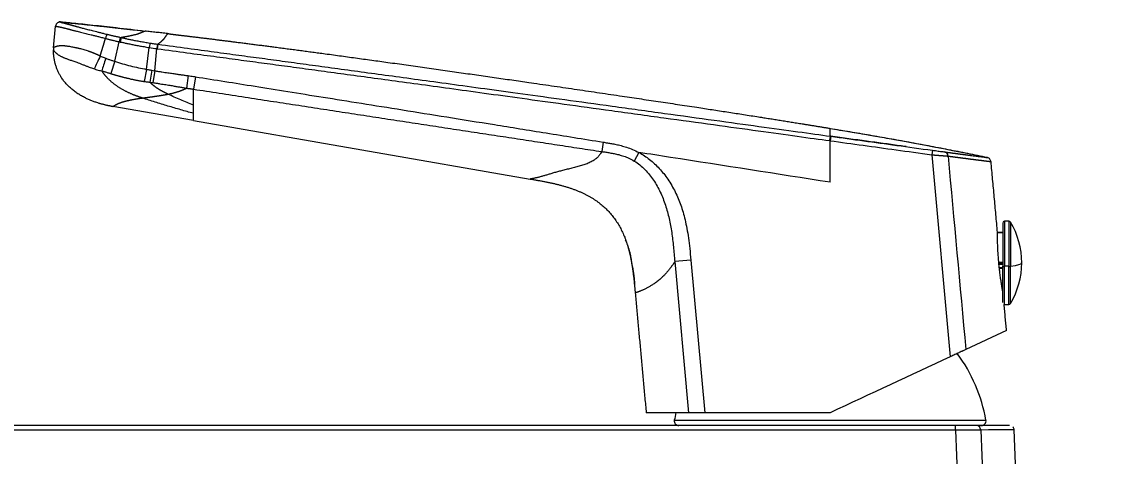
# Model space of a CAD drawing. Extents: x 16036 to 31646, y -36012 to -17126.
# Drawn here: x 16430 to 16550.3, y -17409.1 to -17361.4 of the extents above; entities that cross this region are included whole.
import ezdxf

# ---------------------------------------------------------------- set-up
doc = ezdxf.new("R2010")
doc.units = 0
doc.header["$MEASUREMENT"] = 0
doc.layers.get('0').update_dxf_attribs({"color": 3, "linetype": 'CONTINUOUS'})
doc.layers.get('DEFPOINTS').update_dxf_attribs({"linetype": 'CONTINUOUS'})
doc.layers.add('5', color=2, linetype='CONTINUOUS', lineweight=9)
doc.styles.add('ARIAL', font='arial.ttf')
doc.dimstyles.new('ISO-25', dxfattribs={"dimtxt": 8, "dimasz": 8, "dimexe": 1.25, "dimexo": 0.625, "dimgap": 1.5, "dimtad": 1, "dimtih": 1, "dimtoh": 1, "dimdec": 1, "dimdsep": 46, "dimtxsty": 'ARIAL', "dimcen": 0, "dimclrd": 3, "dimclre": 3, "dimclrt": 4, "dimadec": 0, "dimazin": 0, "dimtfac": 1, "dimtdec": 1, "dimtmove": 0, "dimatfit": 3, "dimfxl": 1, "dimarcsym": 0})

# ---------------------------------------------------------------- blocks, each defined once
blk = doc.blocks.new('*D100')
at = {"layer": '5', "color": 3, "lineweight": -2, "transparency": 16777216}
blk.add_line((16530.06, -17678.74), (16530.06, -17641.99), dxfattribs=at)
for start, end in [(257.45817, 262.85002), (263.88448, 269.54183)]:
    blk.add_arc((16530.06, -16642.81), 1000.43, start, end, dxfattribs=at)
at = {"layer": '5', "color": 3, "transparency": 16777216}
for points in [[(16312.52, -17620.67), (16313.11, -17618.07), (16305.02, -17617.6)], [(16522.07, -17641.88), (16522.06, -17644.54), (16530.06, -17643.24)]]:
    blk.add_solid(points, dxfattribs=at)
at = {"layer": 'DEFPOINTS', "color": 0, "transparency": 16777216}
for p in [(16355.43, -17399.24), (16454.47, -17640.38), (16530.06, -17679.36), (16288.59, -17688.76), (16530.06, -17745.28)]:
    blk.add_point(p, dxfattribs=at)
at = {"layer": '5', "color": 4, "transparency": 16777216, "insert": (16414.51, -17636.55), "char_height": 8, "attachment_point": 5, "style": 'ARIAL'}
blk.add_mtext('13°', dxfattribs=at)

msp = doc.modelspace()

# ---------------------------------------------------------------- linework, layer by layer
at = {"linetype": 'Continuous', "lineweight": 18}
for p, q in [((16433.53, -17364.21), (16433.76, -17361.83)), ((16444.68, -17366.74), (16444.92, -17364.31)), ((16443.76, -17366.59), (16443.51, -17367.92)), ((16444.68, -17366.74), (16444.47, -17368.05)), ((16449.16, -17367.4), (16448.94, -17368.77)), ((16448.94, -17372.22), (16440.06, -17370.68)), ((16448.94, -17372.22), (16486.03, -17378.65)), ((16494.06, -17374.59), (16493.89, -17375.63)), ((16519.04, -17373.94), (16518.97, -17374.43)), ((16519.11, -17373.95), (16519.04, -17374.44)), ((16519.04, -17379), (16519.04, -17374.44)), ((16497.99, -17375.73), (16497.48, -17376.67)), ((16538.04, -17383.49), (16538.04, -17388.24)), ((16538.73, -17383.29), (16538.24, -17383.29)), ((16537.47, -17384.49), (16538.04, -17384.49)), ((16538.04, -17384.55), (16537.47, -17384.55)), ((16503.71, -17387.57), (16501.94, -17387.73)), ((16537.61, -17387.8), (16538.04, -17387.8)), ((16537.63, -17387.93), (16538.04, -17387.93)), ((16537.63, -17388), (16538.04, -17388)), ((16538.04, -17392.23), (16538.04, -17388.24)), ((16538.04, -17388.42), (16537.67, -17388.42)), ((16538.04, -17388.5), (16537.68, -17388.5)), ((16538.24, -17392.43), (16538.73, -17392.43)), ((16538.46, -17395.31), (16533.98, -17397.4)), ((16519.04, -17404.36), (16505.25, -17404.36)), ((16532.85, -17405.76), (16343.63, -17405.76)), ((16535.56, -17405.76), (16535.71, -17405.76)), ((16550.31, -17683.76), (16539.31, -17406.24))]:
    msp.add_line(p, q, dxfattribs=at)
at = {"linetype": 'Continuous', "lineweight": 13}
for p, q in [((16440.89, -17363.07), (16440.78, -17363.55)), ((16440.27, -17365.7), (16440.78, -17363.55)), ((16440.99, -17363.09), (16440.89, -17363.58)), ((16443.76, -17366.59), (16444.07, -17364.19)), ((16444.99, -17363.82), (16444.92, -17364.31)), ((16445.02, -17363.82), (16444.95, -17364.32)), ((16440.27, -17365.7), (16439.85, -17367.06)), ((16444.35, -17366.69), (16444.14, -17368)), ((16448.36, -17367.28), (16448.17, -17368.66)), ((16530.3, -17375.49), (16530.24, -17375.98)), ((16530.24, -17375.98), (16532.27, -17398.19)), ((16538.24, -17383.29), (16538.24, -17388.25)), ((16538.73, -17383.29), (16538.73, -17388.25)), ((16538.9, -17383.39), (16538.9, -17388.24)), ((16501.94, -17387.73), (16503.46, -17404.36)), ((16503.71, -17387.57), (16505.25, -17404.36)), ((16538.24, -17392.43), (16538.24, -17388.25)), ((16538.73, -17388.25), (16538.24, -17388.25)), ((16538.73, -17392.43), (16538.73, -17388.25)), ((16538.9, -17392.34), (16538.9, -17388.24)), ((16532.85, -17406.26), (16343.63, -17406.26)), ((16501.89, -17405.18), (16536.2, -17405.18)), ((16532.85, -17406.26), (16532.85, -17405.76)), ((16532.85, -17406.26), (16543.85, -17683.76)), ((16535.62, -17406.25), (16546.62, -17683.76))]:
    msp.add_line(p, q, dxfattribs=at)
at = {"linetype": 'Continuous', "lineweight": 18}
for centre, radius, start, end in [((16435.52, -17364.41), 2, 174.3375, 180.9036), ((16538.24, -17383.49), 0.2, 90, 180), ((16538.73, -17383.49), 0.2, 31.0087, 90), ((16531.46, -17387.86), 8.68, 0, 31.0087), ((16531.46, -17387.86), 8.68, 328.9913, 0), ((16538.24, -17392.23), 0.2, 256.8122, 270), ((16538.73, -17392.23), 0.2, 270, 328.9913), ((16518.97, -17408.23), 17.5, 10.04, 36.4514), ((16519.12, -17408.23), 17.5, 167.1654, 169.96), ((16502.38, -17405.26), 0.5, 169.96, 270), ((16535.71, -17405.26), 0.5, 270, 10.04)]:
    msp.add_arc(centre, radius, start, end, dxfattribs=at)
at = {"linetype": 'Continuous', "lineweight": 13}
for centre, major_axis, ratio, start_param, end_param in [((16439.3, -17363.21), (0.117, 0.486), 0.088678, 0.079263, 1.543974), ((16438.71, -17365.16), (0.84, 1.81), 0.026833, 1.55265, 2.447091), ((16439.3, -17365.39), (0.61, 1.9), 0.012455, 1.563718, 2.363088), ((16531.59, -17376.17), (0.066, 0.496), 0.882742, 4.910032, 6.272412), ((16538.24, -17388.24), (0.2, 0), 0.08501, 3.141593, 4.712389), ((16538.73, -17388.24), (0.2, 0), 0.08501, 4.712389, 5.741981), ((16531.46, -17387.86), (8.68, 0), 0.08501, 5.741981, 6.283185), ((16535.16, -17406.26), (0, -0.5), 0.922561, 1.607365, 3.141593)]:
    msp.add_ellipse(centre, major_axis=major_axis, ratio=ratio, start_param=start_param, end_param=end_param, dxfattribs=at)
at = {"linetype": 'Continuous', "lineweight": 18}
msp.add_ellipse((16444.07, -17364.19), major_axis=(0.078, 0.494), ratio=0.000004, start_param=0.094724, end_param=1.570714, dxfattribs=at)
for points, degree, knots in [([(16434.32, -17361.39), (16434.25, -17361.39), (16434.16, -17361.39), (16434.03, -17361.44), (16433.94, -17361.5), (16433.87, -17361.57), (16433.8, -17361.68), (16433.77, -17361.77), (16433.76, -17361.84)], 3, [0, 0, 0, 0, 0.240071, 0.368937, 0.500406, 0.631815, 0.760509, 1, 1, 1, 1]), ([(16443.62, -17362.41), (16442.56, -17362.28), (16440.63, -17362.06), (16437.95, -17361.76), (16435.76, -17361.53), (16434.64, -17361.42), (16434.15, -17361.37)], 3, [0, 0, 0, 0, 0.320363, 0.584265, 0.806296, 1, 1, 1, 1]), ([(16434.31, -17361.38), (16434.34, -17361.38), (16434.57, -17361.41), (16435.01, -17361.45), (16435.6, -17361.51), (16436.2, -17361.57), (16436.7, -17361.62), (16437.1, -17361.66), (16437.5, -17361.7), (16438, -17361.76), (16438.62, -17361.82), (16439.23, -17361.89), (16439.86, -17361.96), (16440.49, -17362.03), (16441.13, -17362.1), (16441.78, -17362.17), (16442.65, -17362.27), (16443.31, -17362.34), (16443.75, -17362.39)], 3, [0, 0, 0, 0, 0.01101, 0.076943, 0.142876, 0.208808, 0.274741, 0.307707, 0.340674, 0.406606, 0.472539, 0.538472, 0.604404, 0.670337, 0.736269, 0.802202, 0.868135, 1, 1, 1, 1]), ([(16446.24, -17362.68), (16446.5, -17362.71), (16447.02, -17362.78), (16447.88, -17362.88), (16449.16, -17363.03), (16451.26, -17363.29), (16454.82, -17363.74), (16459.21, -17364.3), (16464.29, -17364.98), (16470.88, -17365.89), (16478.38, -17366.95), (16485.72, -17368), (16495.51, -17369.43), (16504.06, -17370.7), (16510.79, -17371.74), (16515.78, -17372.54), (16519.04, -17373.08)], 5, [0, 0, 0, 0, 0, 0, 0.023334, 0.046668, 0.07646, 0.106252, 0.165835, 0.285001, 0.344584, 0.404168, 0.523334, 0.642501, 0.761667, 1, 1, 1, 1, 1, 1]), ([(16440.06, -17370.68), (16439.54, -17370.59), (16438.52, -17370.36), (16437.04, -17369.87), (16435.34, -17368.88), (16434.15, -17367.42), (16433.65, -17366.03), (16433.53, -17364.99), (16433.52, -17364.44)], 5, [0, 0, 0, 0, 0, 0, 0.252737, 0.505474, 0.75821, 1, 1, 1, 1, 1, 1]), ([(16448.36, -17367.28), (16448.55, -17367.31), (16448.82, -17367.35), (16449.09, -17367.39), (16449.16, -17367.4)], 3, [0, 0, 0, 0, 0.728839, 1, 1, 1, 1]), ([(16527.41, -17375.09), (16527.16, -17375.05), (16525.71, -17374.85), (16523.1, -17374.49), (16520.46, -17374.13), (16519.11, -17373.95)], 3, [0, 0, 0, 0, 0.093664, 0.546832, 1, 1, 1, 1]), ([(16493.89, -17375.63), (16493.85, -17375.7), (16493.75, -17375.88), (16493.56, -17376.14), (16493.32, -17376.37), (16493.08, -17376.56), (16492.86, -17376.7), (16492.63, -17376.81), (16492.4, -17376.92), (16492.16, -17377.01), (16491.92, -17377.09), (16491.66, -17377.17), (16491.4, -17377.24), (16491.14, -17377.31), (16490.88, -17377.38), (16490.61, -17377.45), (16490.35, -17377.52), (16490.09, -17377.58), (16489.84, -17377.65), (16489.59, -17377.71), (16489.35, -17377.77), (16489.12, -17377.83), (16488.9, -17377.89), (16488.69, -17377.95), (16488.49, -17378.01), (16488.29, -17378.07), (16488.1, -17378.13), (16487.91, -17378.19), (16487.73, -17378.24), (16487.55, -17378.29), (16487.38, -17378.34), (16487.21, -17378.39), (16487.04, -17378.43), (16486.89, -17378.47), (16486.74, -17378.5), (16486.61, -17378.53), (16486.48, -17378.56), (16486.37, -17378.59), (16486.26, -17378.61), (16486.17, -17378.62), (16486.09, -17378.64), (16486.04, -17378.64), (16486.03, -17378.65), (16486.03, -17378.65)], 3, [0, 0, 0, 0, 0.018202, 0.049828, 0.077738, 0.10217, 0.123785, 0.143779, 0.163324, 0.183091, 0.202877, 0.222584, 0.242369, 0.262282, 0.282262, 0.302303, 0.322428, 0.342546, 0.362499, 0.382296, 0.402074, 0.422027, 0.442313, 0.462856, 0.483579, 0.504732, 0.526495, 0.548685, 0.571238, 0.594463, 0.61859, 0.643473, 0.669015, 0.6954, 0.722707, 0.750595, 0.778955, 0.808443, 0.839831, 0.873897, 0.911422, 0.953193, 1, 1, 1, 1]), ([(16519.04, -17379), (16513.2, -17378.1), (16506.17, -17377.01), (16499.15, -17375.91), (16497.99, -17375.73)], 3, [0, 0, 0, 0, 0.834536, 1, 1, 1, 1]), ([(16536.27, -17376.27), (16536.28, -17376.28), (16536.28, -17376.28), (16536.29, -17376.28), (16536.3, -17376.28), (16536.31, -17376.28), (16536.32, -17376.28), (16536.33, -17376.28), (16536.34, -17376.28), (16536.34, -17376.28), (16536.35, -17376.28)], 3, [0, 0, 0, 0, 0.046537, 0.185582, 0.324138, 0.462205, 0.599784, 0.736873, 0.873473, 1, 1, 1, 1]), ([(16536.74, -17376.78), (16536.74, -17376.72), (16536.72, -17376.61), (16536.64, -17376.45), (16536.51, -17376.34), (16536.4, -17376.3), (16536.35, -17376.28)], 3, [0, 0, 0, 0, 0.242271, 0.499653, 0.757224, 1, 1, 1, 1]), ([(16536.74, -17376.73), (16536.74, -17376.73), (16536.74, -17376.73), (16536.75, -17376.73), (16536.75, -17376.73), (16536.75, -17376.73), (16536.76, -17376.73), (16536.76, -17376.73), (16536.76, -17376.73), (16536.76, -17376.73)], 3, [0, 0, 0, 0, 0.009642, 0.180788, 0.349501, 0.515778, 0.679621, 0.841028, 1, 1, 1, 1]), ([(16538.04, -17390.99), (16538.04, -17390.98), (16538.04, -17390.97), (16538.03, -17390.92), (16538.01, -17390.82), (16537.99, -17390.71), (16537.98, -17390.62), (16537.97, -17390.59), (16537.96, -17390.52), (16537.96, -17390.49), (16537.94, -17390.38), (16537.91, -17390.24), (16537.88, -17389.99), (16537.85, -17389.82), (16537.83, -17389.71), (16537.83, -17389.68), (16537.82, -17389.64), (16537.81, -17389.57), (16537.8, -17389.49), (16537.78, -17389.35), (16537.76, -17389.15), (16537.73, -17388.95), (16537.71, -17388.79), (16537.71, -17388.74), (16537.7, -17388.66), (16537.69, -17388.63), (16537.69, -17388.58), (16537.67, -17388.45), (16537.65, -17388.2), (16537.63, -17387.99), (16537.61, -17387.77), (16537.6, -17387.66), (16537.59, -17387.52), (16537.58, -17387.49), (16537.58, -17387.44), (16537.57, -17387.36), (16537.57, -17387.27), (16537.55, -17387.11), (16537.54, -17386.9), (16537.53, -17386.7), (16537.52, -17386.54), (16537.52, -17386.49), (16537.51, -17386.42), (16537.51, -17386.39), (16537.51, -17386.34), (16537.5, -17386.22), (16537.5, -17386.01), (16537.49, -17385.83), (16537.48, -17385.66), (16537.48, -17385.58), (16537.48, -17385.42), (16537.48, -17385.35), (16537.47, -17385.21), (16537.47, -17385.08), (16537.47, -17384.97), (16537.47, -17384.9), (16537.47, -17384.89), (16537.47, -17384.86), (16537.47, -17384.85), (16537.47, -17384.81), (16537.47, -17384.79), (16537.47, -17384.73), (16537.47, -17384.65), (16537.47, -17384.6), (16537.47, -17384.57), (16537.47, -17384.55), (16537.47, -17384.54), (16537.47, -17384.54), (16537.47, -17384.53), (16537.47, -17384.52), (16537.47, -17384.51), (16537.47, -17384.51)], 3, [0, 0, 0, 0, 0.009498, 0.009498, 0.044873, 0.080248, 0.080248, 0.097936, 0.097936, 0.115623, 0.115623, 0.150999, 0.186374, 0.221749, 0.221749, 0.230592, 0.230592, 0.239436, 0.257124, 0.257124, 0.292499, 0.327874, 0.327874, 0.345561, 0.345561, 0.354405, 0.354405, 0.363249, 0.398624, 0.433999, 0.433999, 0.469374, 0.469374, 0.478218, 0.478218, 0.487062, 0.504749, 0.504749, 0.540124, 0.575499, 0.575499, 0.593187, 0.593187, 0.602031, 0.602031, 0.610874, 0.646249, 0.681624, 0.681624, 0.717, 0.717, 0.752375, 0.752375, 0.78775, 0.823125, 0.823125, 0.831968, 0.831968, 0.840812, 0.840812, 0.8585, 0.8585, 0.893875, 0.92925, 0.92925, 0.946937, 0.955781, 0.955781, 0.964625, 0.964625, 1, 1, 1, 1]), ([(16501.86, -17387.85), (16501.85, -17387.87), (16501.76, -17388.01), (16501.59, -17388.25), (16501.35, -17388.56), (16501.12, -17388.84), (16500.9, -17389.09), (16500.68, -17389.32), (16500.48, -17389.52), (16500.28, -17389.7), (16500.09, -17389.85), (16499.91, -17389.99), (16499.74, -17390.11), (16499.57, -17390.22), (16499.42, -17390.32), (16499.27, -17390.41), (16499.12, -17390.5), (16498.98, -17390.58), (16498.84, -17390.65), (16498.7, -17390.72), (16498.57, -17390.79), (16498.44, -17390.85), (16498.32, -17390.9), (16498.21, -17390.95), (16498.1, -17390.99), (16498, -17391.03), (16497.91, -17391.07), (16497.82, -17391.09), (16497.75, -17391.12), (16497.68, -17391.14), (16497.63, -17391.15), (16497.59, -17391.16), (16497.58, -17391.16), (16497.58, -17391.16)], 3, [0, 0, 0, 0, 0.004218, 0.03039, 0.056651, 0.082991, 0.109442, 0.135885, 0.16211, 0.188129, 0.214124, 0.240349, 0.267012, 0.294011, 0.32125, 0.349051, 0.377655, 0.406821, 0.436462, 0.466987, 0.498698, 0.531403, 0.564974, 0.599653, 0.635543, 0.672197, 0.709472, 0.748229, 0.789484, 0.834258, 0.883579, 0.938479, 1, 1, 1, 1]), ([(16533.98, -17397.4), (16533.94, -17397.42), (16533.89, -17397.44), (16533.79, -17397.49), (16533.73, -17397.51), (16533.66, -17397.55), (16533.64, -17397.56), (16533.61, -17397.57), (16533.59, -17397.58), (16533.55, -17397.6), (16533.51, -17397.62), (16533.41, -17397.66), (16533.34, -17397.7), (16533.22, -17397.75), (16533.19, -17397.77), (16533.13, -17397.8), (16533.11, -17397.8), (16533.07, -17397.82), (16533.05, -17397.83), (16532.95, -17397.88), (16532.87, -17397.92), (16532.7, -17397.99), (16532.62, -17398.03), (16532.51, -17398.08), (16532.49, -17398.09), (16532.45, -17398.11), (16532.42, -17398.12), (16532.36, -17398.15), (16532.32, -17398.17), (16532.27, -17398.19)], 3, [0, 0, 0, 0, 0.125, 0.125, 0.25, 0.25, 0.28125, 0.28125, 0.3125, 0.3125, 0.375, 0.375, 0.5, 0.5, 0.5625, 0.5625, 0.59375, 0.59375, 0.625, 0.625, 0.75, 0.75, 0.875, 0.875, 0.90625, 0.90625, 0.9375, 0.9375, 1, 1, 1, 1]), ([(16505.25, -17404.36), (16505.15, -17404.36), (16505.06, -17404.36), (16504.88, -17404.36), (16504.79, -17404.36), (16504.66, -17404.36), (16504.62, -17404.36), (16504.53, -17404.36), (16504.49, -17404.36), (16504.36, -17404.36), (16504.28, -17404.36), (16504.17, -17404.36), (16504.13, -17404.36), (16504.07, -17404.36), (16504.05, -17404.36), (16504.02, -17404.36), (16504, -17404.36), (16503.91, -17404.36), (16503.84, -17404.36), (16503.72, -17404.36), (16503.66, -17404.36), (16503.58, -17404.36), (16503.56, -17404.36), (16503.51, -17404.36), (16503.48, -17404.36), (16503.46, -17404.36)], 3, [0, 0, 0, 0, 0.125, 0.125, 0.25, 0.25, 0.3125, 0.3125, 0.375, 0.375, 0.5, 0.5, 0.5625, 0.5625, 0.59375, 0.59375, 0.625, 0.625, 0.75, 0.75, 0.875, 0.875, 0.9375, 0.9375, 1, 1, 1, 1]), ([(16538.81, -17405.76), (16538.81, -17405.76), (16538.78, -17405.76), (16538.6, -17405.76), (16538.17, -17405.76), (16537.48, -17405.76), (16536.49, -17405.76), (16535.64, -17405.76), (16535.16, -17405.76)], 3, [0, 0, 0, 0, 0.084561, 0.267648, 0.450736, 0.633824, 0.816912, 1, 1, 1, 1]), ([(16539.31, -17406.25), (16539.31, -17406.19), (16539.29, -17406.09), (16539.22, -17405.98), (16539.18, -17405.93), (16539.16, -17405.9)], 3, [0, 0, 0, 0, 0.479459, 0.737075, 1, 1, 1, 1])]:
    msp.add_open_spline(points, degree=degree, knots=knots, dxfattribs=at)
at = {"linetype": 'Continuous', "lineweight": 13}
for points, degree, knots in [([(16433.76, -17361.83), (16433.76, -17361.83), (16433.76, -17361.83), (16433.76, -17361.83), (16433.76, -17361.83), (16433.76, -17361.83), (16433.76, -17361.83), (16433.76, -17361.83), (16433.76, -17361.83), (16433.76, -17361.84), (16433.76, -17361.84), (16433.76, -17361.84), (16433.77, -17361.84), (16433.77, -17361.84), (16433.77, -17361.84), (16433.77, -17361.84), (16433.78, -17361.84), (16433.78, -17361.84), (16433.79, -17361.84), (16433.8, -17361.85), (16433.81, -17361.85), (16433.82, -17361.85), (16433.84, -17361.85), (16433.87, -17361.86), (16433.9, -17361.86), (16433.94, -17361.87), (16433.99, -17361.88), (16434.05, -17361.89), (16434.13, -17361.9), (16434.21, -17361.92), (16434.29, -17361.94), (16434.37, -17361.95), (16434.45, -17361.97), (16434.53, -17361.99), (16434.61, -17362.01), (16434.69, -17362.03), (16434.78, -17362.05), (16434.86, -17362.07), (16434.95, -17362.09), (16435.04, -17362.12), (16435.13, -17362.14), (16435.23, -17362.17), (16435.34, -17362.2), (16435.45, -17362.23), (16435.58, -17362.26), (16435.72, -17362.3), (16435.88, -17362.34), (16436.05, -17362.38), (16436.26, -17362.43), (16436.51, -17362.49), (16436.78, -17362.56), (16437.07, -17362.63), (16437.37, -17362.71), (16437.69, -17362.79), (16438.04, -17362.87), (16438.41, -17362.97), (16438.82, -17363.07), (16439.11, -17363.15), (16439.26, -17363.19)], 3, [0, 0, 0, 0, 0.004361, 0.008928, 0.014106, 0.019907, 0.026401, 0.033662, 0.041829, 0.051125, 0.061624, 0.073012, 0.084903, 0.097112, 0.109701, 0.12301, 0.137546, 0.153685, 0.171496, 0.190993, 0.212337, 0.235756, 0.261435, 0.289517, 0.320162, 0.353591, 0.390498, 0.430813, 0.471467, 0.509316, 0.543214, 0.573288, 0.600297, 0.624909, 0.647464, 0.668139, 0.687054, 0.704294, 0.719953, 0.734236, 0.747505, 0.760211, 0.772769, 0.7854, 0.79809, 0.810638, 0.822953, 0.835534, 0.84923, 0.864207, 0.879638, 0.894743, 0.909484, 0.9249, 0.941793, 0.959576, 0.97853, 1, 1, 1, 1]), ([(16443.62, -17362.41), (16443.58, -17362.41), (16443.48, -17362.44), (16443.21, -17362.56), (16442.82, -17362.74), (16442.22, -17362.88), (16441.53, -17363), (16440.99, -17363.09)], 5, [0, 0, 0, 0, 0, 0, 0.146704, 0.438577, 1, 1, 1, 1, 1, 1]), ([(16446.24, -17362.68), (16446.18, -17362.68), (16446.08, -17362.7), (16445.91, -17362.84), (16445.78, -17363.15), (16445.54, -17363.43), (16445.25, -17363.66), (16445.02, -17363.82)], 5, [0, 0, 0, 0, 0, 0, 0.255431, 0.510863, 1, 1, 1, 1, 1, 1]), ([(16433.53, -17364.21), (16433.53, -17364.21), (16433.53, -17364.21), (16433.53, -17364.21), (16433.53, -17364.21), (16433.53, -17364.21), (16433.53, -17364.21), (16433.53, -17364.21), (16433.53, -17364.21), (16433.53, -17364.2), (16433.53, -17364.2), (16433.53, -17364.2), (16433.53, -17364.2), (16433.53, -17364.2), (16433.53, -17364.19), (16433.54, -17364.19), (16433.54, -17364.19), (16433.54, -17364.18), (16433.55, -17364.18), (16433.55, -17364.18), (16433.55, -17364.17), (16433.56, -17364.17), (16433.58, -17364.16), (16433.62, -17364.14), (16433.67, -17364.12), (16433.71, -17364.1), (16433.76, -17364.08), (16433.81, -17364.07), (16433.86, -17364.05), (16433.92, -17364.03), (16433.97, -17364.02), (16434.02, -17364.01), (16434.07, -17364), (16434.12, -17363.99), (16434.17, -17363.98), (16434.22, -17363.98), (16434.28, -17363.97), (16434.35, -17363.97), (16434.42, -17363.97), (16434.5, -17363.97), (16434.58, -17363.97), (16434.66, -17363.98), (16434.74, -17363.98), (16434.85, -17363.99), (16434.99, -17364.01), (16435.17, -17364.04), (16435.39, -17364.07), (16435.6, -17364.11), (16435.79, -17364.15), (16435.94, -17364.18), (16436.07, -17364.21), (16436.19, -17364.23), (16436.29, -17364.26), (16436.43, -17364.29), (16436.62, -17364.33), (16436.86, -17364.4), (16437.11, -17364.47), (16437.29, -17364.53), (16437.4, -17364.57), (16437.46, -17364.6), (16437.52, -17364.62), (16437.59, -17364.64), (16437.65, -17364.66), (16437.71, -17364.69), (16437.77, -17364.71), (16437.83, -17364.73), (16437.89, -17364.76), (16437.96, -17364.79), (16438.02, -17364.81), (16438.08, -17364.84), (16438.15, -17364.87), (16438.21, -17364.89), (16438.28, -17364.92), (16438.34, -17364.95), (16438.41, -17364.98), (16438.48, -17365.01), (16438.54, -17365.04), (16438.61, -17365.08), (16438.66, -17365.1), (16438.68, -17365.11)], 3, [0, 0, 0, 0, 0.015416, 0.030577, 0.04549, 0.060164, 0.074608, 0.088828, 0.102832, 0.116628, 0.13022, 0.143617, 0.156822, 0.169842, 0.182681, 0.195343, 0.207832, 0.220152, 0.232305, 0.244294, 0.256121, 0.26779, 0.317383, 0.36479, 0.410306, 0.454168, 0.479604, 0.505763, 0.532505, 0.559678, 0.587134, 0.601977, 0.616492, 0.630679, 0.644538, 0.658072, 0.671284, 0.684177, 0.698509, 0.711875, 0.724331, 0.735929, 0.746717, 0.75674, 0.774847, 0.793337, 0.812198, 0.831433, 0.842801, 0.852705, 0.86122, 0.868418, 0.874353, 0.879063, 0.893207, 0.906619, 0.91941, 0.931669, 0.934758, 0.937854, 0.940958, 0.944074, 0.947201, 0.950343, 0.9535, 0.956674, 0.959867, 0.963079, 0.966312, 0.969567, 0.972845, 0.976147, 0.979473, 0.982826, 0.986204, 0.98961, 0.993044, 0.996507, 1, 1, 1, 1]), ([(16433.52, -17364.44), (16433.52, -17364.44), (16433.52, -17364.44), (16433.52, -17364.45), (16433.52, -17364.47), (16433.54, -17364.5), (16433.56, -17364.53), (16433.59, -17364.57), (16433.63, -17364.61), (16433.68, -17364.66), (16433.74, -17364.71), (16433.79, -17364.77), (16433.86, -17364.83), (16433.93, -17364.89), (16434.01, -17364.95), (16434.1, -17365.01), (16434.2, -17365.07), (16434.31, -17365.13), (16434.43, -17365.19), (16434.55, -17365.25), (16434.68, -17365.3), (16434.81, -17365.36), (16434.96, -17365.41), (16435.11, -17365.47), (16435.28, -17365.53), (16435.46, -17365.59), (16435.66, -17365.65), (16435.87, -17365.73), (16436.11, -17365.81), (16436.39, -17365.92), (16436.69, -17366.04), (16437, -17366.16), (16437.3, -17366.28), (16437.57, -17366.38), (16437.81, -17366.46), (16437.96, -17366.52), (16438.04, -17366.54)], 3, [0, 0, 0, 0, 0.076827, 0.14729, 0.211694, 0.270473, 0.324167, 0.373615, 0.419354, 0.461478, 0.500188, 0.535929, 0.569079, 0.599771, 0.62806, 0.654122, 0.678211, 0.700516, 0.721065, 0.739819, 0.756939, 0.772929, 0.788462, 0.804062, 0.8199, 0.835784, 0.851362, 0.867343, 0.885178, 0.905389, 0.926057, 0.944706, 0.961189, 0.975776, 0.98865, 1, 1, 1, 1]), ([(16443.32, -17369.74), (16442.99, -17369.64), (16442.34, -17369.41), (16441.38, -17369), (16440.38, -17368.43), (16439.56, -17367.69), (16439.11, -17367.14), (16438.9, -17366.82), (16438.85, -17366.74)], 5, [0, 0, 0, 0, 0, 0, 0.299808, 0.599616, 0.899424, 1, 1, 1, 1, 1, 1]), ([(16439.85, -17367.06), (16439.88, -17367.07), (16439.94, -17367.09), (16440.03, -17367.11), (16440.13, -17367.14), (16440.22, -17367.17), (16440.31, -17367.2), (16440.4, -17367.22), (16440.49, -17367.25), (16440.59, -17367.28), (16440.68, -17367.3), (16440.77, -17367.33), (16440.86, -17367.35), (16440.95, -17367.38), (16441.04, -17367.4), (16441.12, -17367.42), (16441.21, -17367.45), (16441.3, -17367.47), (16441.39, -17367.49), (16441.48, -17367.51), (16441.56, -17367.54), (16441.68, -17367.56), (16441.82, -17367.59), (16441.98, -17367.63), (16442.14, -17367.67), (16442.29, -17367.7), (16442.44, -17367.73), (16442.59, -17367.76), (16442.73, -17367.79), (16442.87, -17367.81), (16443.01, -17367.84), (16443.14, -17367.86), (16443.27, -17367.88), (16443.39, -17367.9), (16443.47, -17367.91), (16443.51, -17367.92)], 3, [0, 0, 0, 0, 0.025941, 0.051766, 0.077474, 0.103066, 0.128543, 0.153903, 0.179149, 0.204279, 0.229295, 0.254195, 0.278981, 0.30365, 0.3282, 0.352631, 0.376941, 0.401129, 0.425193, 0.449132, 0.472945, 0.496631, 0.54185, 0.586003, 0.629083, 0.671083, 0.711999, 0.751825, 0.790559, 0.8282, 0.864747, 0.900201, 0.934561, 0.967827, 1, 1, 1, 1]), ([(16446.13, -17369.32), (16445.97, -17369.24), (16445.64, -17369.08), (16445.2, -17368.84), (16444.79, -17368.58), (16444.42, -17368.28), (16444.22, -17368.09), (16444.14, -17368)], 5, [0, 0, 0, 0, 0, 0, 0.359566, 0.719131, 1, 1, 1, 1, 1, 1]), ([(16446.13, -17369.32), (16446.27, -17369.29), (16446.56, -17369.23), (16446.97, -17369.13), (16447.37, -17369), (16447.78, -17368.84), (16448.04, -17368.72), (16448.17, -17368.66)], 5, [0, 0, 0, 0, 0, 0, 0.346501, 0.693001, 1, 1, 1, 1, 1, 1]), ([(16448.94, -17370.51), (16448.94, -17370.47), (16448.94, -17370.43), (16448.94, -17370.34), (16448.94, -17370.29), (16448.94, -17370.19), (16448.94, -17370.14), (16448.94, -17370.02), (16448.94, -17369.96), (16448.94, -17369.82), (16448.94, -17369.75), (16448.94, -17369.59), (16448.94, -17369.51), (16448.94, -17369.32), (16448.94, -17369.23), (16448.94, -17369.01), (16448.94, -17368.89), (16448.94, -17368.77)], 3, [0, 0, 0, 0, 0.125, 0.125, 0.25, 0.25, 0.375, 0.375, 0.5, 0.5, 0.625, 0.625, 0.75, 0.75, 0.875, 0.875, 1, 1, 1, 1]), ([(16448.94, -17368.77), (16449.89, -17368.91), (16451.78, -17369.2), (16454.61, -17369.64), (16457.41, -17370.07), (16460.18, -17370.49), (16462.93, -17370.91), (16465.65, -17371.33), (16468.35, -17371.74), (16471.01, -17372.15), (16473.66, -17372.55), (16476.28, -17372.95), (16478.87, -17373.35), (16481.44, -17373.74), (16483.98, -17374.12), (16486.49, -17374.51), (16488.98, -17374.88), (16491.44, -17375.26), (16493.08, -17375.5), (16493.89, -17375.63)], 3, [0, 0, 0, 0, 0.063436, 0.12629, 0.188565, 0.250267, 0.311392, 0.371941, 0.431916, 0.491314, 0.550137, 0.608384, 0.666056, 0.723152, 0.779673, 0.835618, 0.890988, 0.945782, 1, 1, 1, 1]), ([(16440.06, -17370.68), (16440.06, -17370.68), (16440.08, -17370.67), (16440.14, -17370.62), (16440.33, -17370.52), (16440.63, -17370.35), (16440.96, -17370.22), (16441.41, -17370.09), (16441.94, -17369.97), (16442.36, -17369.88), (16442.77, -17369.81), (16443.13, -17369.76), (16443.32, -17369.74)], 5, [0, 0, 0, 0, 0, 0, 0.25, 0.375, 0.5, 0.625, 0.6875, 0.75, 0.875, 1, 1, 1, 1, 1, 1]), ([(16443.32, -17369.74), (16443.59, -17369.71), (16444.01, -17369.65), (16444.57, -17369.57), (16445.13, -17369.49), (16445.7, -17369.4), (16445.99, -17369.34), (16446.13, -17369.32)], 5, [0, 0, 0, 0, 0, 0, 0.5, 0.75, 1, 1, 1, 1, 1, 1]), ([(16448.94, -17371.42), (16448.71, -17371.36), (16448.47, -17371.3), (16448, -17371.17), (16447.77, -17371.1), (16447.07, -17370.9), (16446.59, -17370.76), (16445.66, -17370.48), (16445.19, -17370.33), (16444.48, -17370.11), (16444.25, -17370.03), (16443.78, -17369.89), (16443.55, -17369.81), (16443.32, -17369.74)], 3, [0, 0, 0, 0, 0.125, 0.125, 0.25, 0.25, 0.5, 0.5, 0.75, 0.75, 0.875, 0.875, 1, 1, 1, 1]), ([(16448.94, -17370.51), (16448.71, -17370.42), (16448.47, -17370.34), (16448.01, -17370.15), (16447.77, -17370.05), (16447.3, -17369.85), (16447.07, -17369.74), (16446.6, -17369.53), (16446.37, -17369.42), (16446.13, -17369.32)], 3, [0, 0, 0, 0, 0.25, 0.25, 0.5, 0.5, 0.75, 0.75, 1, 1, 1, 1]), ([(16448.94, -17371.42), (16448.94, -17371.39), (16448.94, -17371.36), (16448.94, -17371.3), (16448.94, -17371.26), (16448.94, -17371.2), (16448.94, -17371.16), (16448.94, -17371.09), (16448.94, -17371.05), (16448.94, -17370.97), (16448.94, -17370.93), (16448.94, -17370.86), (16448.94, -17370.81), (16448.94, -17370.73), (16448.94, -17370.69), (16448.94, -17370.6), (16448.94, -17370.56), (16448.94, -17370.51)], 3, [0, 0, 0, 0, 0.125, 0.125, 0.25, 0.25, 0.375, 0.375, 0.5, 0.5, 0.625, 0.625, 0.75, 0.75, 0.875, 0.875, 1, 1, 1, 1]), ([(16448.94, -17372.22), (16448.94, -17372.22), (16448.94, -17372.22), (16448.94, -17372.22), (16448.94, -17372.22), (16448.94, -17372.21), (16448.94, -17372.21), (16448.94, -17372.2), (16448.94, -17372.19), (16448.94, -17372.17), (16448.94, -17372.16), (16448.94, -17372.12), (16448.94, -17372.11), (16448.94, -17372.09), (16448.94, -17372.07), (16448.94, -17372.04), (16448.94, -17372.02), (16448.94, -17371.99), (16448.94, -17371.97), (16448.94, -17371.93), (16448.94, -17371.9), (16448.94, -17371.86), (16448.94, -17371.83), (16448.94, -17371.78), (16448.94, -17371.76), (16448.94, -17371.7), (16448.94, -17371.67), (16448.94, -17371.6), (16448.94, -17371.57), (16448.94, -17371.5), (16448.94, -17371.46), (16448.94, -17371.42)], 3, [0, 0, 0, 0, 0.060907, 0.060907, 0.123513, 0.123513, 0.186119, 0.186119, 0.248725, 0.248725, 0.373938, 0.373938, 0.436544, 0.436544, 0.49915, 0.49915, 0.561757, 0.561757, 0.624363, 0.624363, 0.686969, 0.686969, 0.749575, 0.749575, 0.812181, 0.812181, 0.874788, 0.874788, 0.937394, 0.937394, 1, 1, 1, 1]), ([(16519.04, -17373.94), (16519.04, -17373.87), (16519.04, -17373.76), (16519.04, -17373.59), (16519.04, -17373.28), (16519.04, -17373.12), (16519.04, -17373.08), (16519.04, -17373.08)], 5, [0, 0, 0, 0, 0, 0, 0.486916, 0.743377, 1, 1, 1, 1, 1, 1]), ([(16493.89, -17375.63), (16494.04, -17375.65), (16494.34, -17375.69), (16494.8, -17375.77), (16495.28, -17375.85), (16495.79, -17375.97), (16496.34, -17376.13), (16496.91, -17376.36), (16497.29, -17376.56), (16497.48, -17376.67)], 3, [0, 0, 0, 0, 0.114642, 0.230896, 0.35722, 0.495541, 0.647561, 0.815069, 1, 1, 1, 1]), ([(16530.24, -17375.98), (16530.24, -17375.98), (16530.26, -17375.98), (16530.28, -17375.98), (16530.3, -17375.99), (16530.32, -17375.99), (16530.34, -17375.99), (16530.36, -17375.99), (16530.39, -17375.99), (16530.41, -17376), (16530.43, -17376), (16530.45, -17376), (16530.47, -17376), (16530.49, -17376), (16530.51, -17376), (16530.53, -17376.01), (16530.55, -17376.01), (16530.57, -17376.01), (16530.59, -17376.01), (16530.61, -17376.01), (16530.62, -17376.01), (16530.64, -17376.01), (16530.66, -17376.02), (16530.68, -17376.02), (16530.7, -17376.02), (16530.72, -17376.02), (16530.74, -17376.02), (16530.75, -17376.02), (16530.77, -17376.02), (16530.79, -17376.03), (16530.81, -17376.03), (16530.82, -17376.03), (16530.84, -17376.03), (16530.86, -17376.03), (16530.87, -17376.03), (16530.89, -17376.03), (16530.91, -17376.04), (16530.92, -17376.04), (16530.94, -17376.04), (16530.95, -17376.04), (16530.97, -17376.04), (16530.99, -17376.04), (16531, -17376.04), (16531.02, -17376.04), (16531.03, -17376.05), (16531.05, -17376.05), (16531.06, -17376.05), (16531.07, -17376.05), (16531.09, -17376.05), (16531.1, -17376.05), (16531.12, -17376.05), (16531.13, -17376.05), (16531.14, -17376.05), (16531.16, -17376.06), (16531.17, -17376.06), (16531.18, -17376.06), (16531.2, -17376.06), (16531.21, -17376.06), (16531.22, -17376.06), (16531.25, -17376.06), (16531.28, -17376.07), (16531.33, -17376.07), (16531.37, -17376.07), (16531.41, -17376.08), (16531.45, -17376.08), (16531.49, -17376.08), (16531.53, -17376.09), (16531.57, -17376.09), (16531.61, -17376.09), (16531.64, -17376.1), (16531.68, -17376.1), (16531.71, -17376.1), (16531.75, -17376.1), (16531.78, -17376.11), (16531.81, -17376.11), (16531.84, -17376.11), (16531.87, -17376.11), (16531.89, -17376.11), (16531.92, -17376.12), (16531.94, -17376.12), (16531.97, -17376.12), (16531.99, -17376.12), (16532.01, -17376.12), (16532.02, -17376.12), (16532.03, -17376.13)], 3, [0, 0, 0, 0, 0.009911, 0.019763, 0.029557, 0.03929, 0.048965, 0.05858, 0.068135, 0.07763, 0.087064, 0.096439, 0.105753, 0.115006, 0.124199, 0.133331, 0.142402, 0.151411, 0.160359, 0.169246, 0.178072, 0.186836, 0.195538, 0.204178, 0.212757, 0.221274, 0.229729, 0.238123, 0.246455, 0.254726, 0.262935, 0.271083, 0.279169, 0.287194, 0.295158, 0.303061, 0.310902, 0.318682, 0.326401, 0.334059, 0.341656, 0.349192, 0.356666, 0.36408, 0.371433, 0.378725, 0.385956, 0.393126, 0.400235, 0.407283, 0.41427, 0.421197, 0.428062, 0.434866, 0.44161, 0.448292, 0.454913, 0.461473, 0.467973, 0.474411, 0.498536, 0.522467, 0.546203, 0.569745, 0.593091, 0.616244, 0.639203, 0.661969, 0.684544, 0.706928, 0.729121, 0.751125, 0.772942, 0.79457, 0.816008, 0.837252, 0.858302, 0.879153, 0.899804, 0.920254, 0.940499, 0.96054, 0.980374, 1, 1, 1, 1]), ([(16531.66, -17375.67), (16531.68, -17375.67), (16531.71, -17375.68), (16531.76, -17375.68), (16531.8, -17375.69), (16531.85, -17375.7), (16531.9, -17375.7), (16531.95, -17375.71), (16532, -17375.72), (16532.05, -17375.72), (16532.09, -17375.73), (16532.14, -17375.73), (16532.19, -17375.74), (16532.24, -17375.75), (16532.29, -17375.75), (16532.33, -17375.76), (16532.38, -17375.77), (16532.43, -17375.77), (16532.48, -17375.78), (16532.52, -17375.79), (16532.57, -17375.79), (16532.62, -17375.8), (16532.67, -17375.8), (16532.71, -17375.81), (16532.76, -17375.82), (16532.81, -17375.82), (16532.85, -17375.83), (16532.9, -17375.84), (16532.95, -17375.84), (16532.99, -17375.85), (16533.04, -17375.85), (16533.09, -17375.86), (16533.13, -17375.87), (16533.18, -17375.87), (16533.23, -17375.88), (16533.27, -17375.88), (16533.32, -17375.89), (16533.36, -17375.9), (16533.41, -17375.9), (16533.46, -17375.91), (16533.5, -17375.91), (16533.55, -17375.92), (16533.59, -17375.93), (16533.64, -17375.93), (16533.68, -17375.94), (16533.72, -17375.94), (16533.77, -17375.95), (16533.81, -17375.96), (16533.86, -17375.96), (16533.9, -17375.97), (16533.94, -17375.97), (16533.99, -17375.98), (16534.03, -17375.98), (16534.07, -17375.99), (16534.12, -17376), (16534.16, -17376), (16534.2, -17376.01), (16534.24, -17376.01), (16534.28, -17376.02), (16534.33, -17376.02), (16534.37, -17376.03), (16534.41, -17376.03), (16534.45, -17376.04), (16534.49, -17376.04), (16534.53, -17376.05), (16534.57, -17376.05), (16534.61, -17376.06), (16534.81, -17376.09), (16535.15, -17376.13), (16535.55, -17376.18), (16535.88, -17376.22), (16536.05, -17376.25), (16536.13, -17376.26), (16536.16, -17376.26), (16536.18, -17376.26), (16536.2, -17376.27), (16536.22, -17376.27), (16536.23, -17376.27), (16536.25, -17376.27), (16536.26, -17376.27), (16536.27, -17376.27), (16536.27, -17376.27)], 3, [0, 0, 0, 0, 0.006437, 0.012898, 0.019384, 0.025893, 0.032427, 0.038985, 0.045567, 0.052174, 0.058804, 0.065459, 0.072138, 0.078841, 0.085568, 0.092319, 0.099095, 0.105894, 0.112718, 0.119566, 0.126438, 0.133335, 0.140255, 0.147199, 0.154168, 0.161161, 0.168177, 0.175218, 0.182283, 0.189373, 0.196486, 0.203623, 0.210785, 0.217971, 0.22518, 0.232414, 0.239672, 0.246954, 0.25426, 0.26159, 0.268945, 0.276323, 0.283726, 0.291152, 0.298603, 0.306078, 0.313577, 0.3211, 0.328647, 0.336219, 0.343814, 0.351434, 0.359077, 0.366745, 0.374437, 0.382153, 0.389893, 0.397657, 0.405446, 0.413258, 0.421095, 0.428956, 0.436841, 0.44475, 0.452683, 0.460641, 0.468622, 0.476628, 0.582871, 0.68832, 0.792987, 0.896882, 0.908938, 0.920953, 0.932928, 0.944861, 0.956753, 0.968604, 0.980415, 0.992184, 1, 1, 1, 1]), ([(16532.03, -17376.13), (16532.05, -17376.13), (16532.08, -17376.13), (16532.13, -17376.14), (16532.17, -17376.14), (16532.22, -17376.15), (16532.27, -17376.16), (16532.32, -17376.16), (16532.36, -17376.17), (16532.41, -17376.17), (16532.46, -17376.18), (16532.5, -17376.19), (16532.55, -17376.19), (16532.59, -17376.2), (16532.64, -17376.2), (16532.68, -17376.21), (16532.73, -17376.22), (16532.77, -17376.22), (16532.82, -17376.23), (16532.86, -17376.23), (16532.91, -17376.24), (16532.95, -17376.25), (16533, -17376.25), (16533.04, -17376.26), (16533.08, -17376.26), (16533.13, -17376.27), (16533.17, -17376.27), (16533.21, -17376.28), (16533.26, -17376.28), (16533.3, -17376.29), (16533.34, -17376.3), (16533.38, -17376.3), (16533.42, -17376.31), (16533.47, -17376.31), (16533.51, -17376.32), (16533.55, -17376.32), (16533.59, -17376.33), (16533.63, -17376.33), (16533.67, -17376.34), (16533.71, -17376.34), (16533.75, -17376.35), (16533.79, -17376.35), (16533.83, -17376.36), (16533.87, -17376.36), (16533.91, -17376.37), (16533.95, -17376.37), (16533.99, -17376.38), (16534.03, -17376.38), (16534.06, -17376.39), (16534.1, -17376.39), (16534.14, -17376.4), (16534.18, -17376.4), (16534.21, -17376.41), (16534.25, -17376.41), (16534.29, -17376.42), (16534.33, -17376.42), (16534.36, -17376.43), (16534.4, -17376.43), (16534.43, -17376.44), (16534.47, -17376.44), (16534.5, -17376.45), (16534.54, -17376.45), (16534.57, -17376.45), (16534.61, -17376.46), (16534.64, -17376.46), (16534.68, -17376.47), (16534.71, -17376.47), (16534.75, -17376.48), (16534.78, -17376.48), (16534.81, -17376.48), (16534.85, -17376.49), (16534.88, -17376.49), (16534.91, -17376.5), (16534.94, -17376.5), (16534.97, -17376.51), (16535.01, -17376.51), (16535.06, -17376.52), (16535.13, -17376.53), (16535.21, -17376.54), (16535.3, -17376.55), (16535.38, -17376.56), (16535.46, -17376.57), (16535.53, -17376.58), (16535.61, -17376.59), (16535.68, -17376.59), (16535.74, -17376.6), (16535.81, -17376.61), (16535.87, -17376.62), (16535.93, -17376.63), (16535.98, -17376.63), (16536.04, -17376.64), (16536.09, -17376.65), (16536.14, -17376.65), (16536.19, -17376.66), (16536.23, -17376.66), (16536.27, -17376.67), (16536.32, -17376.68), (16536.35, -17376.68), (16536.39, -17376.68), (16536.42, -17376.69), (16536.46, -17376.69), (16536.49, -17376.7), (16536.51, -17376.7), (16536.54, -17376.7), (16536.57, -17376.71), (16536.59, -17376.71), (16536.61, -17376.71), (16536.63, -17376.71), (16536.65, -17376.72), (16536.66, -17376.72), (16536.68, -17376.72), (16536.69, -17376.72), (16536.7, -17376.72), (16536.72, -17376.72), (16536.72, -17376.73), (16536.73, -17376.73), (16536.74, -17376.73), (16536.74, -17376.73)], 3, [0, 0, 0, 0, 0.005853, 0.011705, 0.017558, 0.023411, 0.029264, 0.035117, 0.040971, 0.046824, 0.052678, 0.058531, 0.064385, 0.070239, 0.076093, 0.081948, 0.087802, 0.093656, 0.099511, 0.105365, 0.11122, 0.117075, 0.12293, 0.128786, 0.134641, 0.140496, 0.146352, 0.152208, 0.158063, 0.163919, 0.169775, 0.175632, 0.181488, 0.187344, 0.193201, 0.199058, 0.204914, 0.210771, 0.216628, 0.222486, 0.228343, 0.2342, 0.240058, 0.245916, 0.251773, 0.257631, 0.263489, 0.269348, 0.275206, 0.281064, 0.286923, 0.292782, 0.29864, 0.304499, 0.310358, 0.316217, 0.322077, 0.327936, 0.333796, 0.339655, 0.345515, 0.351375, 0.357235, 0.363095, 0.368955, 0.374816, 0.380676, 0.386537, 0.392397, 0.398258, 0.404119, 0.40998, 0.415841, 0.421703, 0.427564, 0.433426, 0.439287, 0.456322, 0.473203, 0.48993, 0.506505, 0.522925, 0.539192, 0.555305, 0.571265, 0.587071, 0.602723, 0.618221, 0.633565, 0.648756, 0.663792, 0.678675, 0.693404, 0.707978, 0.722399, 0.736665, 0.750777, 0.764735, 0.778539, 0.792189, 0.805684, 0.819025, 0.832212, 0.845245, 0.858123, 0.870846, 0.883416, 0.895831, 0.908091, 0.920197, 0.932148, 0.943945, 0.955588, 0.967076, 0.978409, 0.989588, 1, 1, 1, 1]), ([(16497.48, -17376.67), (16497.7, -17376.8), (16497.9, -17376.95), (16498.3, -17377.26), (16498.48, -17377.43), (16498.83, -17377.79), (16499, -17377.98), (16499.31, -17378.37), (16499.46, -17378.57), (16499.74, -17378.99), (16499.87, -17379.21), (16500.12, -17379.65), (16500.23, -17379.87), (16500.45, -17380.33), (16500.55, -17380.56), (16500.74, -17381.04), (16500.82, -17381.27), (16501.06, -17382), (16501.2, -17382.49), (16501.37, -17383.25), (16501.42, -17383.5), (16501.51, -17384.01), (16501.56, -17384.27), (16501.63, -17384.78), (16501.67, -17385.05), (16501.73, -17385.57), (16501.76, -17385.84), (16501.81, -17386.37), (16501.84, -17386.64), (16501.89, -17387.18), (16501.91, -17387.45), (16501.94, -17387.73)], 3, [0, 0, 0, 0, 0.0625, 0.0625, 0.125, 0.125, 0.1875, 0.1875, 0.25, 0.25, 0.3125, 0.3125, 0.375, 0.375, 0.4375, 0.4375, 0.5, 0.5, 0.625, 0.625, 0.6875, 0.6875, 0.75, 0.75, 0.8125, 0.8125, 0.875, 0.875, 0.9375, 0.9375, 1, 1, 1, 1]), ([(16535.62, -17406.25), (16535.61, -17406.25), (16535.61, -17406.25), (16535.6, -17406.25), (16535.59, -17406.25), (16535.57, -17406.25), (16535.56, -17406.25), (16535.55, -17406.25), (16535.54, -17406.25), (16535.53, -17406.25), (16535.52, -17406.25), (16535.5, -17406.25), (16535.49, -17406.25), (16535.48, -17406.25), (16535.46, -17406.25), (16535.45, -17406.25), (16535.43, -17406.25), (16535.42, -17406.25), (16535.4, -17406.25), (16535.39, -17406.25), (16535.37, -17406.25), (16535.35, -17406.25), (16535.34, -17406.25), (16535.32, -17406.25), (16535.3, -17406.25), (16535.28, -17406.25), (16535.27, -17406.25), (16535.25, -17406.25), (16535.23, -17406.25), (16535.21, -17406.25), (16535.19, -17406.25), (16535.17, -17406.25), (16535.15, -17406.25), (16535.13, -17406.25), (16535.1, -17406.25), (16535.08, -17406.25), (16535.06, -17406.25), (16535.04, -17406.25), (16535.01, -17406.25), (16534.99, -17406.25), (16534.97, -17406.25), (16534.94, -17406.25), (16534.92, -17406.25), (16534.89, -17406.25), (16534.86, -17406.25), (16534.84, -17406.25), (16534.81, -17406.25), (16534.78, -17406.25), (16534.75, -17406.25), (16534.73, -17406.25), (16534.7, -17406.25), (16534.67, -17406.25), (16534.64, -17406.25), (16534.61, -17406.25), (16534.58, -17406.25), (16534.55, -17406.25), (16534.51, -17406.25), (16534.48, -17406.25), (16534.45, -17406.25), (16534.42, -17406.25), (16534.38, -17406.25), (16534.35, -17406.25), (16534.31, -17406.25), (16534.28, -17406.25), (16534.24, -17406.25), (16534.21, -17406.25), (16534.17, -17406.25), (16534.13, -17406.25), (16534.1, -17406.25), (16534.06, -17406.25), (16534.02, -17406.26), (16533.98, -17406.26), (16533.94, -17406.26), (16533.91, -17406.26), (16533.87, -17406.26), (16533.83, -17406.26), (16533.78, -17406.26), (16533.74, -17406.26), (16533.7, -17406.26), (16533.66, -17406.26), (16533.62, -17406.26), (16533.58, -17406.26), (16533.53, -17406.26), (16533.49, -17406.26), (16533.45, -17406.26), (16533.4, -17406.26), (16533.36, -17406.26), (16533.31, -17406.26), (16533.27, -17406.26), (16533.22, -17406.26), (16533.18, -17406.26), (16533.13, -17406.26), (16533.08, -17406.26), (16533.04, -17406.26), (16532.99, -17406.26), (16532.94, -17406.26), (16532.9, -17406.26), (16532.86, -17406.26), (16532.85, -17406.26)], 3, [0, 0, 0, 0, 0.007304, 0.014674, 0.022109, 0.029609, 0.037175, 0.044807, 0.052504, 0.060267, 0.068095, 0.075988, 0.083948, 0.091972, 0.100063, 0.108218, 0.116439, 0.124726, 0.133079, 0.141496, 0.14998, 0.158529, 0.167143, 0.175823, 0.184568, 0.193379, 0.202256, 0.211198, 0.220205, 0.229278, 0.238417, 0.247621, 0.256891, 0.266226, 0.275627, 0.285093, 0.294625, 0.304222, 0.313885, 0.323613, 0.333407, 0.343267, 0.353192, 0.363182, 0.373238, 0.38336, 0.393547, 0.4038, 0.414118, 0.424502, 0.434951, 0.445466, 0.456046, 0.466692, 0.477403, 0.48818, 0.499023, 0.509931, 0.520905, 0.531944, 0.543048, 0.554219, 0.565454, 0.576756, 0.588123, 0.599555, 0.611053, 0.622616, 0.634245, 0.64594, 0.6577, 0.669526, 0.681417, 0.693374, 0.705396, 0.717484, 0.729637, 0.741856, 0.754141, 0.766491, 0.778906, 0.791387, 0.803934, 0.816546, 0.829224, 0.841967, 0.854776, 0.867651, 0.880591, 0.893596, 0.906667, 0.919804, 0.933006, 0.946274, 0.959607, 0.973006, 0.98647, 1, 1, 1, 1])]:
    msp.add_open_spline(points, degree=degree, knots=knots, dxfattribs=at)
at = {"linetype": 'Continuous', "lineweight": 18}
for points, degree in [([(16434.29, -17361.38), (16434.25, -17361.38), (16434.2, -17361.37), (16434.15, -17361.37)], 3), ([(16434.31, -17361.38), (16434.31, -17361.38), (16434.31, -17361.38), (16434.31, -17361.38), (16434.31, -17361.38), (16434.31, -17361.38), (16434.31, -17361.38), (16434.31, -17361.38), (16434.31, -17361.39), (16434.31, -17361.39), (16434.31, -17361.39), (16434.32, -17361.39), (16434.32, -17361.39), (16434.32, -17361.4), (16434.33, -17361.4), (16434.33, -17361.4), (16434.34, -17361.4), (16434.34, -17361.4), (16434.35, -17361.4), (16434.36, -17361.41), (16434.37, -17361.41), (16434.39, -17361.42), (16434.4, -17361.42), (16434.43, -17361.43), (16434.46, -17361.44), (16434.5, -17361.45), (16434.55, -17361.46), (16434.61, -17361.48), (16434.69, -17361.5), (16434.77, -17361.52), (16434.85, -17361.54), (16434.93, -17361.56), (16435.01, -17361.59), (16435.09, -17361.61), (16435.17, -17361.63), (16435.25, -17361.65), (16435.33, -17361.67), (16435.42, -17361.7), (16435.5, -17361.72), (16435.59, -17361.74), (16435.68, -17361.77), (16435.77, -17361.79), (16435.87, -17361.82), (16435.98, -17361.85), (16436.1, -17361.88), (16436.23, -17361.91), (16436.36, -17361.95), (16436.51, -17361.99), (16436.69, -17362.04), (16436.91, -17362.1), (16437.16, -17362.16), (16437.41, -17362.23), (16437.66, -17362.29), (16437.94, -17362.36), (16438.27, -17362.44), (16438.61, -17362.53), (16438.97, -17362.62), (16439.26, -17362.69), (16439.41, -17362.73)], 3), ([(16439.41, -17362.73), (16439.44, -17362.73), (16439.49, -17362.74), (16439.6, -17362.77), (16439.72, -17362.8), (16439.86, -17362.83), (16440.01, -17362.87), (16440.17, -17362.91), (16440.35, -17362.95), (16440.53, -17362.99), (16440.71, -17363.03), (16440.83, -17363.05), (16440.89, -17363.07)], 3), ([(16440.89, -17363.07), (16440.92, -17363.08), (16440.96, -17363.08), (16440.99, -17363.09)], 3), ([(16443.75, -17362.39), (16443.73, -17362.39), (16443.7, -17362.39), (16443.68, -17362.39), (16443.65, -17362.4), (16443.62, -17362.41)], 5), ([(16446.24, -17362.68), (16443.75, -17362.39)], 1), ([(16439.26, -17363.19), (16439.28, -17363.19), (16439.34, -17363.21), (16439.45, -17363.24), (16439.58, -17363.27), (16439.72, -17363.31), (16439.88, -17363.34), (16440.05, -17363.38), (16440.22, -17363.43), (16440.41, -17363.47), (16440.59, -17363.51), (16440.72, -17363.54), (16440.78, -17363.55)], 3), ([(16440.78, -17363.55), (16440.82, -17363.56), (16440.85, -17363.57), (16440.89, -17363.58)], 3), ([(16440.99, -17363.09), (16441.11, -17363.12), (16441.35, -17363.17), (16441.71, -17363.25), (16442.13, -17363.33), (16442.57, -17363.42), (16443.05, -17363.51), (16443.58, -17363.6), (16443.95, -17363.67), (16444.15, -17363.7)], 3), ([(16444.07, -17364.19), (16444.35, -17364.23), (16444.63, -17364.27), (16444.92, -17364.31)], 3), ([(16444.15, -17363.7), (16444.23, -17363.71), (16444.4, -17363.73), (16444.62, -17363.77), (16444.81, -17363.8), (16444.93, -17363.81), (16444.99, -17363.82)], 3), ([(16445.02, -17363.82), (16446.17, -17363.98), (16448.35, -17364.27), (16451.28, -17364.67), (16453.95, -17365.03), (16456.49, -17365.37), (16459.03, -17365.71), (16461.66, -17366.07), (16464.47, -17366.45), (16467.4, -17366.85), (16470.41, -17367.26), (16473.65, -17367.7), (16477.16, -17368.18), (16480.98, -17368.7), (16485.13, -17369.27), (16489.72, -17369.9), (16494.94, -17370.62), (16500.89, -17371.44), (16506.35, -17372.19), (16511.3, -17372.87), (16515.61, -17373.46), (16517.98, -17373.79), (16519.04, -17373.94)], 3), ([(16438.68, -17365.11), (16438.75, -17365.15), (16438.9, -17365.22), (16439.1, -17365.3), (16439.22, -17365.35), (16439.28, -17365.37)], 3), ([(16439.28, -17365.37), (16439.39, -17365.41), (16439.62, -17365.49), (16439.96, -17365.6), (16440.17, -17365.67), (16440.27, -17365.7)], 3), ([(16438.04, -17366.54), (16438.13, -17366.58), (16438.32, -17366.64), (16438.59, -17366.7), (16438.76, -17366.73), (16438.85, -17366.74)], 3), ([(16438.85, -17366.74), (16438.96, -17366.78), (16439.19, -17366.85), (16439.53, -17366.96), (16439.74, -17367.02), (16439.85, -17367.06)], 3), ([(16443.51, -17367.92), (16443.58, -17367.93), (16443.73, -17367.95), (16443.94, -17367.98), (16444.07, -17367.99), (16444.14, -17368)], 3), ([(16444.14, -17368), (16444.18, -17368.01), (16444.25, -17368.02), (16444.36, -17368.03), (16444.43, -17368.04), (16444.47, -17368.05)], 3), ([(16444.47, -17368.05), (16444.61, -17368.07), (16444.89, -17368.11), (16445.26, -17368.17), (16445.61, -17368.23), (16445.92, -17368.27), (16446.2, -17368.32), (16446.47, -17368.36), (16446.7, -17368.4), (16446.92, -17368.44), (16447.12, -17368.48), (16447.31, -17368.51), (16447.51, -17368.54), (16447.71, -17368.58), (16447.92, -17368.61), (16448.08, -17368.64), (16448.17, -17368.66)], 3), ([(16448.17, -17368.66), (16448.19, -17368.66), (16448.24, -17368.67), (16448.32, -17368.68), (16448.41, -17368.69), (16448.49, -17368.7), (16448.58, -17368.71), (16448.66, -17368.72), (16448.75, -17368.74), (16448.84, -17368.75), (16448.91, -17368.76), (16448.94, -17368.77)], 3), ([(16519.04, -17373.08), (16525.58, -17374.17), (16531.51, -17375.24), (16536.36, -17376.29)], 3), ([(16536.36, -17376.29), (16527.74, -17374.52), (16519.04, -17373.12)], 2), ([(16494.06, -17374.59), (16494.21, -17374.62), (16494.51, -17374.67), (16494.97, -17374.74), (16495.47, -17374.84), (16496.03, -17374.97), (16496.63, -17375.15), (16497.28, -17375.39), (16497.75, -17375.61), (16497.99, -17375.73)], 3), ([(16519.11, -17373.95), (16520.32, -17374.11), (16522.77, -17374.45), (16526.32, -17374.94), (16528.95, -17375.3), (16530.3, -17375.49)], 3), ([(16497.99, -17375.73), (16498.2, -17375.85), (16498.6, -17376.09), (16499.16, -17376.49), (16499.71, -17376.96), (16500.24, -17377.49), (16500.72, -17378.05), (16501.17, -17378.66), (16501.61, -17379.35), (16501.99, -17380.07), (16502.32, -17380.79), (16502.6, -17381.52), (16502.85, -17382.28), (16503.07, -17383.12), (16503.27, -17384.07), (16503.45, -17385.13), (16503.59, -17386.28), (16503.66, -17387.13), (16503.71, -17387.57)], 3), ([(16530.3, -17375.49), (16530.42, -17375.5), (16530.64, -17375.53), (16530.93, -17375.57), (16531.19, -17375.61), (16531.44, -17375.64), (16531.59, -17375.66), (16531.66, -17375.67)], 3), ([(16537.47, -17384.51), (16536.76, -17376.73)], 1), ([(16486.03, -17378.65), (16488.81, -17379.13), (16491.59, -17379.61), (16493.93, -17380.8), (16495.48, -17382.7), (16496.42, -17385.06)], 5), ([(16496.42, -17385.06), (16496.85, -17386.14), (16497.15, -17387.32), (16497.34, -17388.58), (16497.46, -17389.87), (16497.58, -17391.16)], 5), ([(16496.48, -17385.34), (16497.04, -17386.53), (16497.17, -17387.85)], 2), ([(16497.17, -17387.85), (16497.47, -17389.09), (16497.51, -17390.37)], 2), ([(16501.94, -17387.73), (16501.91, -17387.77), (16501.89, -17387.81), (16501.86, -17387.85)], 3), ([(16497.58, -17391.16), (16498.79, -17404.36)], 1), ([(16538.46, -17395.31), (16538.2, -17392.43)], 1), ([(16532.27, -17398.19), (16527.86, -17400.25), (16523.45, -17402.31), (16519.04, -17404.36)], 3), ([(16503.46, -17404.36), (16500.35, -17404.36), (16498.79, -17404.36), (16498.79, -17404.36)], 3), ([(16535.16, -17405.76), (16535.06, -17405.76), (16534.82, -17405.76), (16534.39, -17405.76), (16533.94, -17405.76), (16533.45, -17405.76), (16533.06, -17405.76), (16532.85, -17405.76)], 3)]:
    msp.add_open_spline(points, degree=degree, dxfattribs=at)
at = {"linetype": 'Continuous', "lineweight": 13}
for points in [[(16438.68, -17365.11), (16438.87, -17364.47), (16439.07, -17363.83), (16439.26, -17363.19)], [(16440.89, -17363.58), (16441, -17363.6), (16441.24, -17363.65), (16441.61, -17363.73), (16442.03, -17363.82), (16442.48, -17363.91), (16442.96, -17364), (16443.49, -17364.09), (16443.87, -17364.16), (16444.07, -17364.19)], [(16444.99, -17363.82), (16445, -17363.82), (16445.01, -17363.82), (16445.02, -17363.82)], [(16444.92, -17364.31), (16444.93, -17364.31), (16444.94, -17364.31), (16444.95, -17364.32)], [(16444.95, -17364.32), (16446.1, -17364.47), (16448.29, -17364.77), (16451.21, -17365.16), (16453.88, -17365.52), (16456.42, -17365.86), (16458.96, -17366.2), (16461.59, -17366.56), (16464.41, -17366.94), (16467.34, -17367.34), (16470.35, -17367.74), (16473.58, -17368.18), (16477.1, -17368.66), (16480.91, -17369.19), (16485.06, -17369.76), (16489.65, -17370.39), (16494.87, -17371.11), (16500.82, -17371.93), (16506.29, -17372.68), (16511.23, -17373.36), (16515.54, -17373.96), (16517.91, -17374.29), (16518.97, -17374.43)], [(16440.27, -17365.7), (16440.56, -17365.79), (16441.13, -17365.97), (16442, -17366.21), (16442.88, -17366.42), (16443.46, -17366.53), (16443.76, -17366.59)], [(16443.76, -17366.59), (16443.82, -17366.6), (16443.96, -17366.62), (16444.16, -17366.66), (16444.29, -17366.68), (16444.35, -17366.69)], [(16444.35, -17366.69), (16444.46, -17366.71), (16444.57, -17366.72), (16444.68, -17366.74)], [(16444.68, -17366.74), (16444.82, -17366.76), (16445.09, -17366.81), (16445.47, -17366.87), (16445.81, -17366.92), (16446.12, -17366.96), (16446.4, -17367.01), (16446.66, -17367.04), (16446.89, -17367.08), (16447.11, -17367.11), (16447.31, -17367.14), (16447.5, -17367.17), (16447.7, -17367.19), (16447.9, -17367.22), (16448.11, -17367.25), (16448.27, -17367.27), (16448.36, -17367.28)], [(16449.16, -17367.4), (16450.24, -17367.58), (16452.42, -17367.92), (16455.65, -17368.44), (16459.29, -17369.02), (16463.18, -17369.64), (16467.38, -17370.31), (16471.9, -17371.03), (16476.77, -17371.82), (16482, -17372.65), (16487.69, -17373.57), (16491.87, -17374.24), (16494.06, -17374.59)], [(16518.97, -17374.43), (16519, -17374.44), (16519.02, -17374.44), (16519.04, -17374.44)], [(16519.04, -17373.94), (16519.06, -17373.94), (16519.09, -17373.94), (16519.11, -17373.95)], [(16519.04, -17374.44), (16520.26, -17374.61), (16522.7, -17374.94), (16526.25, -17375.43), (16528.88, -17375.79), (16530.24, -17375.98)], [(16532.03, -17376.13), (16532.68, -17383.22), (16533.33, -17390.31), (16533.98, -17397.4)], [(16539.31, -17406.24), (16539.31, -17406.24), (16538.08, -17406.24), (16535.62, -17406.25)]]:
    msp.add_open_spline(points, degree=3, dxfattribs=at)

# ---------------------------------------------------------------- dimensions: what is measured, and where the dimension line sits
at = {"layer": '5'}
dim = msp.add_angular_dim_2l(base=(16454.47, -17640.38), line1=((16530.06, -17679.36), (16530.06, -17745.28)), line2=((16355.43, -17399.24), (16288.59, -17688.76)), dimstyle='ISO-25', dxfattribs=at)
dim.commit()
dim.dimension.update_dxf_attribs({"geometry": '*D100', "text_midpoint": (16414.51, -17636.55), "dimtype": 162})

doc.saveas('drawing.dxf')
